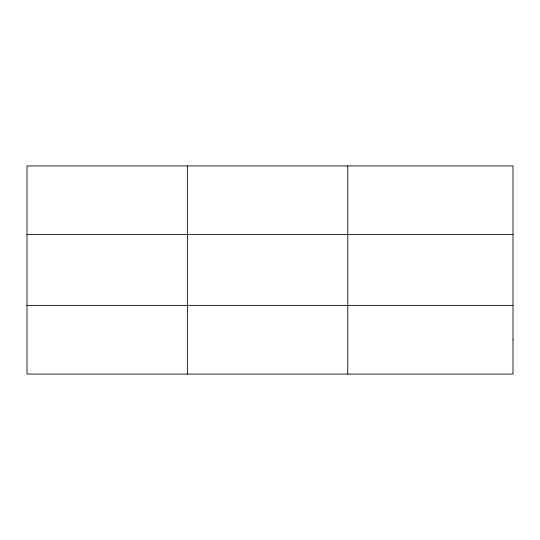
<?xml version="1.0" encoding="UTF-8"?>
<svg xmlns="http://www.w3.org/2000/svg" width="540" height="540" viewBox="0 0 540 540"><rect width="100%" height="100%" fill="white"/><g stroke="black" fill="none" stroke-linecap="round" stroke-linejoin="round"><path stroke-width="0.81" d="M187.38 374.078L187.38 165.922M347.76 374.078L347.76 165.922M27 234.61L513 234.61M27 305.39L513 305.39M513 339.734L513 374.078L27 374.078L27 165.922L513 165.922L513 339.734"/></g></svg>
